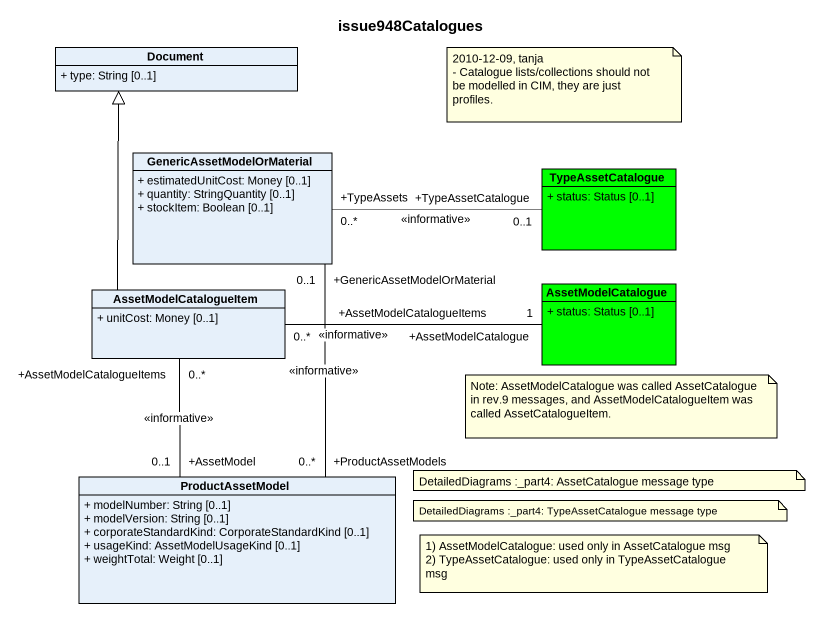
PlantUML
@startuml
title issue948Catalogues
hide circle
hide empty members
skinparam classAttributeIconSize 0
class Document {
  + type: String [0..1]
}
class GenericAssetModelOrMaterial {
  + estimatedUnitCost: Money [0..1]
  + quantity: StringQuantity [0..1]
  + stockItem: Boolean [0..1]
}
class TypeAssetCatalogue #00FF00 {
  + status: Status [0..1]
}
class AssetModelCatalogueItem {
  + unitCost: Money [0..1]
}
class AssetModelCatalogue #00FF00 {
  + status: Status [0..1]
}
class ProductAssetModel {
  + modelNumber: String [0..1]
  + modelVersion: String [0..1]
  + corporateStandardKind: CorporateStandardKind [0..1]
  + usageKind: AssetModelUsageKind [0..1]
  + weightTotal: Weight [0..1]
}
GenericAssetModelOrMaterial "+TypeAssets\n0..*" -right- "+TypeAssetCatalogue\n0..1" TypeAssetCatalogue : <<informative>>
GenericAssetModelOrMaterial "+GenericAssetModelOrMaterial\n0..1" -- "+ProductAssetModels\n0..*" ProductAssetModel : <<informative>>
AssetModelCatalogueItem -up-|> Document
AssetModelCatalogueItem "+AssetModelCatalogueItems\n0..*" -right- "+AssetModelCatalogue\n1" AssetModelCatalogue : <<informative>>
ProductAssetModel "+AssetModel\n0..1" -up- "+AssetModelCatalogueItems\n0..*" AssetModelCatalogueItem : <<informative>>
note as N1
  2010-12-09, tanja
  - Catalogue lists/collections should not be modelled in CIM, they are just profiles.
end note
note as N2
  Note: AssetModelCatalogue was called AssetCatalogue in rev.9 messages, and AssetModelCatalogueItem was called AssetCatalogueItem.
end note
note as N3
  DetailedDiagrams :_part4: AssetCatalogue message type
end note
note as N4
  DetailedDiagrams :_part4: TypeAssetCatalogue message type
end note
note as N5
  1) AssetModelCatalogue: used only in AssetCatalogue msg
  2) TypeAssetCatalogue: used only in TypeAssetCatalogue msg
end note
@enduml
